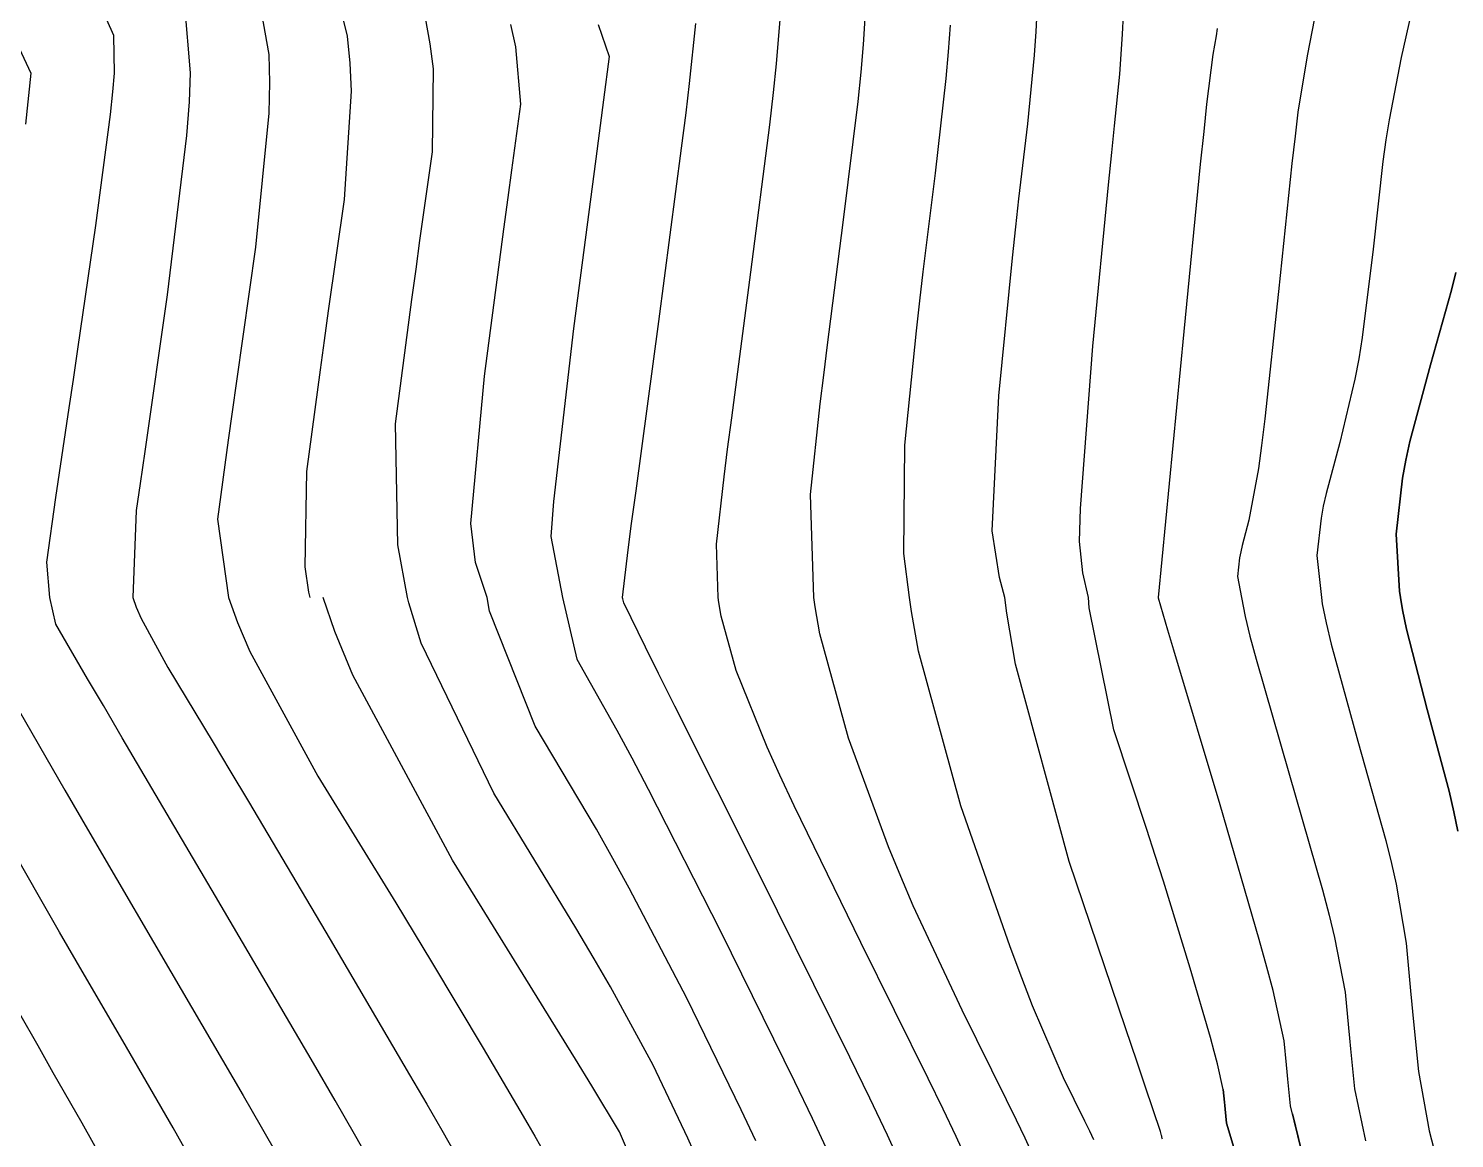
# Model space of a CAD drawing. Header units: metres. Extents: x 837475 to 838479, y 1189012 to 1191015.
# Drawn here: x 837778.4 to 837830.9, y 1189980.1 to 1190020.9 of the extents above; entities that cross this region are included whole.
import ezdxf

# ---------------------------------------------------------------- set-up
doc = ezdxf.new("R2010")
doc.units = ezdxf.units.M
doc.header["$LTSCALE"] = 0.3
doc.layers.add('COTAS 10', color=1, linetype='Continuous')
doc.layers.add('COTAS INT', color=252, linetype='Continuous')

msp = doc.modelspace()

# ---------------------------------------------------------------- linework, layer by layer
at = {"layer": 'COTAS 10'}
for points, elevation in [([(837792.292, 1189976.977), (837790.431, 1189980.263), (837789.717, 1189981.498), (837788.918, 1189982.873), (837785.315, 1189989.014), (837781.882, 1189994.842), (837781.189, 1189996.021), (837780.608, 1189997.011), (837779.44, 1189999.014), (837779.218, 1190000), (837779.109, 1190001.298), (837779.44, 1190003.679), (837779.933, 1190006.965), (837780.088, 1190008.018), (837780.252, 1190009.133), (837780.914, 1190013.679), (837781.451, 1190017.762), (837781.537, 1190018.586), (837781.596, 1190019.277), (837781.58, 1190020.666), (837781.322, 1190021.233)], 1760), ([(837805.18, 1189980.025), (837804.651, 1189981.158), (837802.649, 1189985.271), (837800.532, 1189989.316), (837799.931, 1189990.406), (837799.323, 1189991.484), (837797.075, 1189995.271), (837795.396, 1189999.497), (837795.303, 1190000), (837794.878, 1190001.288), (837794.702, 1190002.722), (837795.21, 1190008.135), (837795.919, 1190013.544), (837796.072, 1190014.702), (837796.207, 1190015.713), (837796.539, 1190018.135), (837796.36, 1190020.249), (837796.172, 1190021.065)], 1770), ([(837817.621, 1189980.056), (837817.466, 1189980.38), (837817.291, 1189980.74), (837816.498, 1189982.338), (837815.36, 1189984.986), (837814.967, 1189986.007), (837814.541, 1189987.154), (837812.723, 1189992.338), (837811.168, 1189998.022), (837810.908, 1189999.485), (837810.84, 1190000), (837810.626, 1190001.619), (837810.662, 1190005.6), (837811.091, 1190009.802), (837811.213, 1190010.9), (837811.337, 1190011.97), (837811.792, 1190015.6), (837812.187, 1190019.084), (837812.273, 1190020.062), (837812.348, 1190021.046)], 1780), ([(837829.289, 1190021.48), (837828.914, 1190019.856), (837828.475, 1190017.561), (837828.361, 1190016.819), (837828.251, 1190016.031), (837827.884, 1190012.8), (837827.487, 1190009.561), (837827.358, 1190008.768), (837827.221, 1190008.02), (837826.659, 1190005.693), (837826.155, 1190003.82), (837826.055, 1190003.358), (837825.972, 1190002.92), (837825.815, 1190001.546), (837825.993, 1190000), (837826.02, 1189999.761), (837826.165, 1189999.064), (837826.349, 1189998.28), (837827.331, 1189994.717), (837828.351, 1189991.062), (837828.559, 1189990.22), (837828.735, 1189989.451), (837829.1, 1189987.287), (837829.263, 1189985.539), (837829.313, 1189985.033), (837829.363, 1189984.516), (837829.56, 1189982.569), (837829.945, 1189980.389), (837830.115, 1189979.727)], 1790), ([(837829.289, 1190021.48), (837828.914, 1190019.856), (837828.475, 1190017.561), (837828.361, 1190016.819), (837828.251, 1190016.031), (837827.884, 1190012.8), (837827.487, 1190009.561), (837827.358, 1190008.768), (837827.221, 1190008.02), (837826.659, 1190005.693), (837826.155, 1190003.82), (837826.055, 1190003.358), (837825.972, 1190002.92), (837825.815, 1190001.546), (837825.993, 1190000), (837826.02, 1189999.761), (837826.165, 1189999.064), (837826.349, 1189998.28), (837827.331, 1189994.717), (837828.351, 1189991.062), (837828.559, 1189990.22), (837828.735, 1189989.451), (837829.1, 1189987.287), (837829.263, 1189985.539), (837829.313, 1189985.033), (837829.363, 1189984.516), (837829.56, 1189982.569), (837829.945, 1189980.389), (837830.115, 1189979.727)], 1790)]:
    msp.add_lwpolyline(points, dxfattribs=dict(at, elevation=elevation))
at = {"layer": 'COTAS INT'}
for points, elevation in [([(837789.349, 1190023.941), (837790.154, 1190020.636), (837790.256, 1190019.643), (837790.304, 1190018.617), (837790.04, 1190014.632), (837789.459, 1190010.541), (837789.308, 1190009.448), (837789.16, 1190008.373), (837788.661, 1190004.632), (837788.605, 1190001.123), (837788.737, 1190000.194), (837788.779, 1190000)], 1766), ([(837815.91, 1189978.311), (837815.09, 1189980.115), (837814.77, 1189980.784), (837814.41, 1189981.527), (837812.773, 1189984.826), (837810.977, 1189988.659), (837810.516, 1189989.739), (837810.07, 1189990.827), (837808.592, 1189994.826), (837807.542, 1189998.665), (837807.366, 1189999.652), (837807.32, 1190000), (837807.2, 1190003.782), (837807.557, 1190007.117), (837807.682, 1190008.173), (837807.818, 1190009.286), (837808.4, 1190013.782), (837808.944, 1190018.23), (837809.055, 1190019.312), (837809.149, 1190020.33), (837809.347, 1190023.467)], 1778), ([(837786.759, 1190022.849), (837787.27, 1190019.963), (837787.298, 1190018.933), (837787.277, 1190017.802), (837786.791, 1190012.881), (837786.085, 1190007.955), (837785.925, 1190006.821), (837785.781, 1190005.787), (837785.387, 1190002.881), (837785.794, 1190000), (837786.121, 1189999.079), (837786.572, 1189998.011), (837789.073, 1189993.433), (837791.941, 1189988.771), (837792.625, 1189987.65), (837793.26, 1189986.602), (837795.158, 1189983.433), (837796.51, 1189981.131), (837796.801, 1189980.631), (837797.057, 1189980.19), (837797.682, 1189979.091)], 1764), ([(837813.802, 1189977.44), (837812.559, 1189980.174), (837812.074, 1189981.188), (837811.528, 1189982.315), (837809.048, 1189987.313), (837806.594, 1189992.332), (837806.064, 1189993.47), (837805.599, 1189994.5), (837804.461, 1189997.313), (837803.916, 1189999.307), (837803.825, 1189999.819), (837803.801, 1190000), (837803.738, 1190001.964), (837804.023, 1190004.433), (837804.15, 1190005.445), (837804.299, 1190006.601), (837805.008, 1190011.964), (837805.701, 1190017.376), (837805.838, 1190018.562), (837805.951, 1190019.614), (837806.162, 1190022.286)], 1776), ([(837784.17, 1190021.758), (837784.385, 1190019.291), (837784.34, 1190018.222), (837784.249, 1190016.986), (837783.542, 1190011.13), (837782.711, 1190005.37), (837782.543, 1190004.194), (837782.401, 1190003.201), (837782.272, 1190000), (837782.4, 1189999.639), (837782.577, 1189999.22), (837783.557, 1189997.425), (837785.232, 1189994.665), (837785.846, 1189993.638), (837786.526, 1189992.496), (837789.528, 1189987.425), (837792.451, 1189982.447), (837793.082, 1189981.365), (837793.635, 1189980.411), (837794.987, 1189978.034)], 1762), ([(837820.137, 1189980.082), (837820.134, 1189980.108), (837820.123, 1189980.162), (837820.116, 1189980.187), (837820.108, 1189980.216), (837820.066, 1189980.36), (837819.519, 1189981.988), (837819.193, 1189982.953), (837818.79, 1189984.141), (837816.705, 1189990.291), (837814.739, 1189997.543), (837814.412, 1189999.427), (837814.339, 1190000), (837814.145, 1190000.732), (837813.876, 1190002.443), (837814.123, 1190007.418), (837814.626, 1190012.486), (837814.745, 1190013.627), (837814.856, 1190014.655), (837815.184, 1190017.418), (837815.431, 1190019.938), (837815.49, 1190020.812), (837815.546, 1190021.762)], 1782), ([(837803.106, 1189979.191), (837802.69, 1189980.113), (837801.411, 1189982.808), (837799.84, 1189985.679), (837799.241, 1189986.712), (837798.57, 1189987.848), (837795.552, 1189992.808), (837792.878, 1189998.316), (837792.424, 1189999.798), (837792.378, 1190000), (837792.017, 1190001.937), (837791.936, 1190006.384), (837792.539, 1190010.959), (837792.69, 1190012.075), (837792.833, 1190013.127), (837793.29, 1190016.384), (837793.332, 1190019.433), (837793.214, 1190020.354), (837793.039, 1190021.308)], 1768), ([(837799.387, 1190021.064), (837799.789, 1190019.886), (837799.581, 1190018.299), (837799.298, 1190016.13), (837798.485, 1190009.886), (837797.75, 1190003.521), (837797.643, 1190002.245), (837798.071, 1190000), (837798.599, 1189997.734), (837800.077, 1189995.121), (837800.621, 1189994.101), (837801.224, 1189992.952), (837803.886, 1189987.734), (837806.612, 1189982.203), (837807.254, 1189980.858), (837807.847, 1189979.594)], 1772), ([(837811.693, 1189976.569), (837810.028, 1189980.233), (837809.378, 1189981.593), (837808.646, 1189983.102), (837805.323, 1189989.801), (837802.211, 1189996.004), (837801.612, 1189997.201), (837801.128, 1189998.173), (837800.33, 1189999.801), (837800.29, 1189999.949), (837800.283, 1189999.987), (837800.281, 1190000), (837800.489, 1190001.748), (837800.619, 1190002.718), (837800.78, 1190003.917), (837801.617, 1190010.145), (837802.457, 1190016.521), (837802.62, 1190017.813), (837802.752, 1190018.898), (837802.978, 1190021.105)], 1774), ([(837822.376, 1189981.903), (837822.165, 1189982.854), (837822.047, 1189983.299), (837821.902, 1189983.822), (837821.162, 1189986.365), (837820.177, 1189989.568), (837819.878, 1189990.508), (837819.567, 1189991.47), (837818.348, 1189995.133), (837817.444, 1189999.615), (837817.415, 1190000), (837817.208, 1190000.91), (837817.084, 1190002.061), (837817.127, 1190003.267), (837817.585, 1190009.236), (837818.16, 1190015.171), (837818.276, 1190016.355), (837818.375, 1190017.339), (837818.575, 1190019.236), (837818.671, 1190020.704), (837818.704, 1190021.418)], 1784), ([(837825.733, 1190021.3), (837825.459, 1190019.912), (837825.125, 1190017.84), (837825.015, 1190016.965), (837824.896, 1190015.96), (837824.405, 1190011.243), (837823.909, 1190006.568), (837823.788, 1190005.588), (837823.674, 1190004.745), (837823.321, 1190002.839), (837823.07, 1190001.905), (837823.02, 1190001.675), (837822.979, 1190001.457), (837822.9, 1190000.771), (837823.045, 1190000), (837823.177, 1189999.297), (837823.359, 1189998.581), (837823.587, 1189997.732), (837824.791, 1189993.556), (837826.023, 1189989.249), (837826.268, 1189988.318), (837826.471, 1189987.501), (837826.858, 1189985.492), (837826.982, 1189984.175), (837827.019, 1189983.793), (837827.057, 1189983.404), (837827.205, 1189981.936), (837827.602, 1189980.022)], 1788), ([(837825.733, 1190021.3), (837825.459, 1190019.912), (837825.125, 1190017.84), (837825.015, 1190016.965), (837824.896, 1190015.96), (837824.405, 1190011.243), (837823.909, 1190006.568), (837823.788, 1190005.588), (837823.674, 1190004.745), (837823.321, 1190002.839), (837823.07, 1190001.905), (837823.02, 1190001.675), (837822.979, 1190001.457), (837822.9, 1190000.771), (837823.045, 1190000), (837823.177, 1189999.297), (837823.359, 1189998.581), (837823.587, 1189997.732), (837824.791, 1189993.556), (837826.023, 1189989.249), (837826.268, 1189988.318), (837826.471, 1189987.501), (837826.858, 1189985.492), (837826.982, 1189984.175), (837827.019, 1189983.793), (837827.057, 1189983.404), (837827.205, 1189981.936), (837827.602, 1189980.022)], 1788), ([(837777.917, 1190020.557), (837778.525, 1190019.274), (837778.324, 1190017.395)], 1758), ([(837825.258, 1189979.654), (837824.851, 1189981.303), (837824.751, 1189982.291), (837824.725, 1189982.554), (837824.7, 1189982.811), (837824.617, 1189983.697), (837824.208, 1189985.547), (837823.978, 1189986.411), (837823.697, 1189987.428), (837822.259, 1189992.37), (837820.563, 1189998.062), (837820.343, 1189998.798), (837819.992, 1189999.976), (837819.989, 1190000), (837820.936, 1190009.783), (837821.545, 1190015.925), (837821.67, 1190017.135), (837821.777, 1190018.133), (837822.004, 1190019.968), (837822.124, 1190020.65), (837822.163, 1190020.921)], 1786), ([(837830.929, 1190011.949), (837830.769, 1190011.295), (837829.997, 1190008.547), (837829.241, 1190005.734), (837829.09, 1190005.041), (837828.966, 1190004.384), (837828.73, 1190002.321), (837828.864, 1190000.225), (837828.9, 1190000), (837828.972, 1189999.548), (837829.111, 1189998.828), (837829.87, 1189995.878), (837830.68, 1189992.875), (837830.851, 1189992.121), (837830.999, 1189991.401)], 1792), ([(837830.999, 1189991.401), (837830.851, 1189992.121), (837830.68, 1189992.875), (837829.87, 1189995.878), (837829.111, 1189998.828), (837828.972, 1189999.548), (837828.9, 1190000), (837828.864, 1190000.225), (837828.73, 1190002.321), (837828.966, 1190004.384), (837829.09, 1190005.041), (837829.241, 1190005.734), (837829.997, 1190008.547), (837830.769, 1190011.295), (837830.929, 1190011.949)], 1792), ([(837800.729, 1189979.068), (837800.173, 1189980.345), (837799.149, 1189982.042), (837798.551, 1189983.017), (837797.816, 1189984.211), (837794.029, 1189990.345), (837790.361, 1189997.136), (837789.701, 1189998.744), (837789.276, 1190000)], 1766), ([(837777.863, 1189996.236), (837779.773, 1189992.909), (837780.385, 1189991.854), (837781.034, 1189990.741), (837783.677, 1189986.236), (837786.337, 1189981.683), (837786.996, 1189980.539), (837787.621, 1189979.446)], 1758), ([(837784.275, 1189979.58), (837783.757, 1189980.492), (837782.039, 1189983.458), (837780.185, 1189986.64), (837779.581, 1189987.687), (837778.938, 1189988.808), (837776.285, 1189993.458)], 1756), ([(837778.103, 1189984.707), (837778.777, 1189983.521), (837779.337, 1189982.538), (837780.401, 1189980.681), (837781.176, 1189979.302)], 1754), ([(837822.914, 1189979.286), (837822.496, 1189980.671), (837822.445, 1189981.179), (837822.431, 1189981.314), (837822.419, 1189981.446), (837822.376, 1189981.903), (837822.419, 1189981.446), (837822.431, 1189981.314), (837822.445, 1189981.179), (837822.496, 1189980.671), (837822.914, 1189979.286)], 1784), ([(837824.923, 1189981.009), (837825.258, 1189979.654)], 1786)]:
    msp.add_lwpolyline(points, dxfattribs=dict(at, elevation=elevation))

doc.saveas('drawing.dxf')
